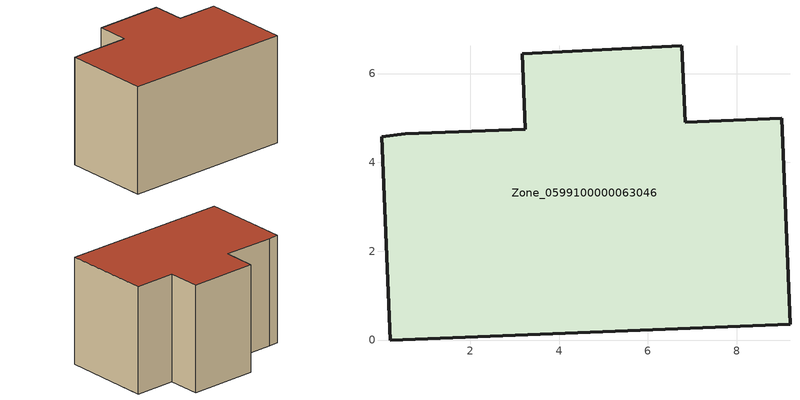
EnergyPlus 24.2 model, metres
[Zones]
Zone_0599100000063046
 floor ground (C_G): 0,4.58 0.53,4.64 3.24,4.75 3.17,6.44 6.76,6.62 6.84,4.9 9.01,4.99 9.2,0.36 0.2,0 z0
 wall outside (C_F): 6.84,4.9 6.76,6.62 3.17,6.44 3.24,4.75 0.53,4.64 0,4.58 0.2,0 9.2,0.36 9.01,4.99 6.84,4.9 z0:5.69
 roof outside (C_R): 0.53,4.64 0,4.58 0.2,0 9.2,0.36 9.01,4.99 6.84,4.9 6.76,6.62 3.17,6.44 3.24,4.75 z5.69
[BUILDING]
Pand.0599100000063046: North Axis=0; Terrain=City; Loads Convergence Tolerance Value=0.04; Temperature Convergence Tolerance Value=0.4; Solar Distribution=FullExterior; Maximum Number of Warmup Days=25; Minimum Number of Warmup Days=1
[Site:Location]
Rotterdam.The.Hague.AP_ZH_NLD Design_Conditions: Latitude=51.96; Longitude=4.45; Time Zone=1; Elevation=-4.5
[SITE:GROUNDTEMPERATURE:BUILDINGSURFACE]
18, 18, 18, 18, 18, 18, 18, 18, 18, 18, 18, 18
[MATERIAL] Thermal Absorptance=0.9; Solar Absorptance=0.7; Visible Absorptance=0.7
Name | Roughness | Thickness | Conductivity | Density | Specific Heat
G.TC.1946-1964 | MediumSmooth | 0.15 | 1 | 540 | 1210
F.TC.1946-1964 | Rough | 0.3 | 0.857143 | 1920 | 840
R.TC.1946-1964 | MediumRough | 0.2 | 0.235294 | 1500 | 1000
[CONSTRUCTION]
C_G: G.TC.1946-1964
C_F: F.TC.1946-1964
C_R: R.TC.1946-1964
[ZONE]
Zone_0599100000063046: Type=1; Multiplier=1; Ceiling Height=Autocalculate; Volume=Autocalculate; Floor Area=autocalculate; Part of Total Floor Area=Yes
[ZONEINFILTRATION:DESIGNFLOWRATE]
Infil_Zone_0599100000063046: Zone or ZoneList or Space or SpaceList=Zone_0599100000063046; Schedule=AlwaysOn; Design Flow Rate Calculation Method=Flow/Area; Flow Rate per Floor Area=0.003; Constant Term Coefficient=1; Temperature Term Coefficient=0; Velocity Term Coefficient=0; Velocity Squared Term Coefficient=0
[HVACTEMPLATE:ZONE:IDEALLOADSAIRSYSTEM]
Zone_0599100000063046: Maximum Heating Supply Air Temperature=50; Minimum Cooling Supply Air Temperature=13; Maximum Heating Supply Air Humidity Ratio=0.0156; Minimum Cooling Supply Air Humidity Ratio=0.0077; Heating Limit=NoLimit; Cooling Limit=NoLimit; Dehumidification Control Type=ConstantSensibleHeatRatio; Cooling Sensible Heat Ratio=0.7; Dehumidification Setpoint=60; Humidification Control Type=None; Humidification Setpoint=30; Outdoor Air Method=None; Outdoor Air Flow Rate per Person=0.00944; Outdoor Air Flow Rate per Zone Floor Area=0; Outdoor Air Flow Rate per Zone=0; Demand Controlled Ventilation Type=None; Outdoor Air Economizer Type=NoEconomizer; Heat Recovery Type=None; Sensible Heat Recovery Effectiveness=0.7; Latent Heat Recovery Effectiveness=0.65
[ZONECONTROL:THERMOSTAT]
ThermostatControl_Zone_0599100000063046: Zone or ZoneList=Zone_0599100000063046; Control Type Schedule=DualSetpointControlType; Control 1=Thermostat_Zone_0599100000063046; Temperature Difference Between Cutout And Setpoint=0
[THERMOSTATSETPOINT:DUALSETPOINT]
Thermostat_Zone_0599100000063046: Heating Setpoint Temperature Schedule=HeatingSetpoint_Zone_0599100000063046; Cooling Setpoint Temperature Schedule=CoolingSetpoint_Zone_0599100000063046
[SCHEDULE:COMPACT]
HeatingSetpoint_Zone_0599100000063046: Through: 12/31, For: AllDays, Until: 24:00, 21
CoolingSetpoint_Zone_0599100000063046: Through: 12/31, For: AllDays, Until: 24:00, 24
DualSetpointControlType: Through: 12/31, For: AllDays, Until: 24:00, 4
AlwaysOn: Through: 12/31, For: AllDays, Until: 24:00, 1
